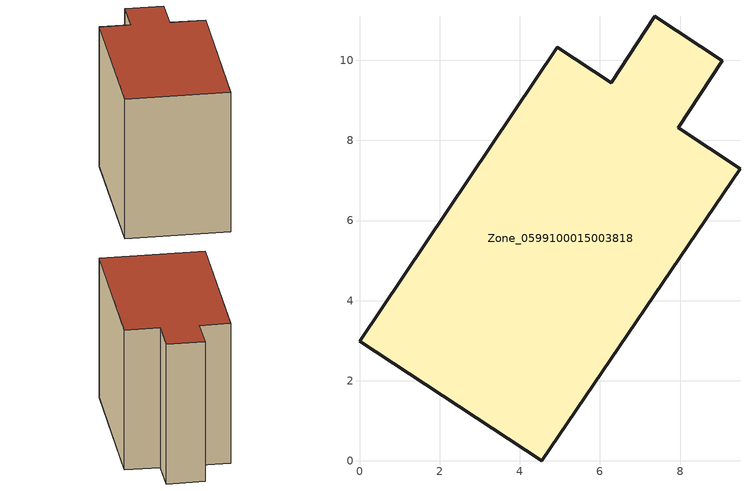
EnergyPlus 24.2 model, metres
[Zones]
Zone_0599100015003818
 floor ground (C_G): 4.55,0 0,2.99 4.93,10.33 6.28,9.44 7.37,11.1 9.06,9.99 7.95,8.31 9.5,7.3 z0.92
 wall outside (C_F): 7.95,8.31 9.06,9.99 7.37,11.1 6.28,9.44 4.93,10.33 0,2.99 4.55,0 9.5,7.3 7.95,8.31 z0.92:8.75
 roof outside (C_R): 4.55,0 9.5,7.3 7.95,8.31 9.06,9.99 7.37,11.1 6.28,9.44 4.93,10.33 0,2.99 z8.75
[BUILDING]
Pand.0599100015003818: North Axis=0; Terrain=City; Loads Convergence Tolerance Value=0.04; Temperature Convergence Tolerance Value=0.4; Solar Distribution=FullExterior; Maximum Number of Warmup Days=25; Minimum Number of Warmup Days=1
[Site:Location]
Rotterdam.The.Hague.AP_ZH_NLD Design_Conditions: Latitude=51.96; Longitude=4.45; Time Zone=1; Elevation=-4.5
[SITE:GROUNDTEMPERATURE:BUILDINGSURFACE]
18, 18, 18, 18, 18, 18, 18, 18, 18, 18, 18, 18
[MATERIAL] Thermal Absorptance=0.9; Solar Absorptance=0.7; Visible Absorptance=0.7
Name | Roughness | Thickness | Conductivity | Density | Specific Heat
G.TI.1965-1974 | MediumSmooth | 0.15 | 0.882353 | 540 | 1210
F.TI.1965-1974 | Rough | 0.3 | 0.697674 | 1920 | 840
R.TI.1965-1974 | MediumRough | 0.2 | 0.232558 | 1500 | 1000
[CONSTRUCTION]
C_G: G.TI.1965-1974
C_F: F.TI.1965-1974
C_R: R.TI.1965-1974
[ZONE]
Zone_0599100015003818: Type=1; Multiplier=1; Ceiling Height=Autocalculate; Volume=Autocalculate; Floor Area=autocalculate; Part of Total Floor Area=Yes
[ZONEINFILTRATION:DESIGNFLOWRATE]
Infil_Zone_0599100015003818: Zone or ZoneList or Space or SpaceList=Zone_0599100015003818; Schedule=AlwaysOn; Design Flow Rate Calculation Method=Flow/Area; Flow Rate per Floor Area=0.003; Constant Term Coefficient=1; Temperature Term Coefficient=0; Velocity Term Coefficient=0; Velocity Squared Term Coefficient=0
[HVACTEMPLATE:ZONE:IDEALLOADSAIRSYSTEM]
Zone_0599100015003818: Maximum Heating Supply Air Temperature=50; Minimum Cooling Supply Air Temperature=13; Maximum Heating Supply Air Humidity Ratio=0.0156; Minimum Cooling Supply Air Humidity Ratio=0.0077; Heating Limit=NoLimit; Cooling Limit=NoLimit; Dehumidification Control Type=ConstantSensibleHeatRatio; Cooling Sensible Heat Ratio=0.7; Dehumidification Setpoint=60; Humidification Control Type=None; Humidification Setpoint=30; Outdoor Air Method=None; Outdoor Air Flow Rate per Person=0.00944; Outdoor Air Flow Rate per Zone Floor Area=0; Outdoor Air Flow Rate per Zone=0; Demand Controlled Ventilation Type=None; Outdoor Air Economizer Type=NoEconomizer; Heat Recovery Type=None; Sensible Heat Recovery Effectiveness=0.7; Latent Heat Recovery Effectiveness=0.65
[ZONECONTROL:THERMOSTAT]
ThermostatControl_Zone_0599100015003818: Zone or ZoneList=Zone_0599100015003818; Control Type Schedule=DualSetpointControlType; Control 1=Thermostat_Zone_0599100015003818; Temperature Difference Between Cutout And Setpoint=0
[THERMOSTATSETPOINT:DUALSETPOINT]
Thermostat_Zone_0599100015003818: Heating Setpoint Temperature Schedule=HeatingSetpoint_Zone_0599100015003818; Cooling Setpoint Temperature Schedule=CoolingSetpoint_Zone_0599100015003818
[SCHEDULE:COMPACT]
HeatingSetpoint_Zone_0599100015003818: Through: 12/31, For: AllDays, Until: 24:00, 21
CoolingSetpoint_Zone_0599100015003818: Through: 12/31, For: AllDays, Until: 24:00, 24
DualSetpointControlType: Through: 12/31, For: AllDays, Until: 24:00, 4
AlwaysOn: Through: 12/31, For: AllDays, Until: 24:00, 1
